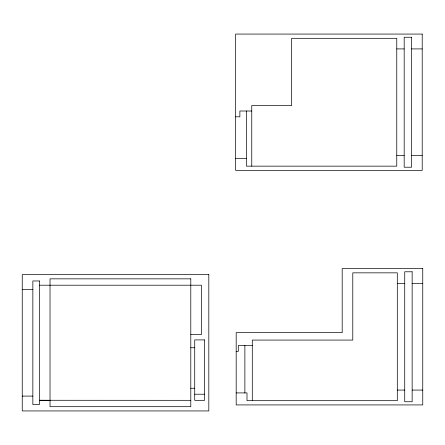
<?xml version="1.0" encoding="UTF-8"?>
<svg xmlns="http://www.w3.org/2000/svg" width="445" height="445" viewBox="0 0 445 445"><rect width="100%" height="100%" fill="white"/><g stroke="black" fill="none" stroke-linecap="round" stroke-linejoin="round"><path stroke-width="0.67" d="M396.762 48.911L404.182 48.911M411.603 48.911L422.205 48.911M251.753 111.011L239.877 111.011L239.877 116.807L235.639 116.807M396.762 155.55L404.182 155.55M411.603 155.55L422.205 155.55M235.639 158.387L246.452 158.387M397.307 283.443L404.728 283.443M412.148 283.443L422.75 283.443M39.421 285.206L201.396 285.206L201.396 334.607L190.794 334.607M22.25 289.45L32.852 289.45M252.298 345.543L238.303 345.543L238.303 351.339L236.184 351.339M190.794 347.745L194.721 347.751M190.794 388.24L194.721 388.24M397.307 390.081L404.728 390.081M412.148 390.081L422.75 390.081M236.184 392.918L246.997 392.918L246.997 400.684L397.307 400.684L397.307 272.841L352.785 272.841L352.785 340.075L252.298 340.075L252.298 400.684M194.721 394.22L204.578 394.22M22.25 396.089L32.852 396.089M190.794 400.328L39.421 400.278L50.024 400.328M251.753 166.152L251.753 105.543L291.675 105.543L291.675 38.315L396.762 38.315L396.762 166.152L246.452 166.152L246.452 111.011M244.878 345.543L244.878 392.918M422.205 34.07L235.639 34.07L235.639 170.391L422.205 170.391L422.205 34.07M411.603 37.252L404.182 37.252L404.182 167.214L411.603 167.214L411.603 37.252M422.75 268.602L342.188 268.602L342.188 332.654L236.184 332.654L236.184 404.922L422.75 404.922L422.75 268.602M412.148 271.784L404.728 271.784L404.728 401.746L412.148 401.746L412.148 271.784M208.816 274.61L22.25 274.61L22.25 410.93L208.816 410.93L208.816 274.61M190.794 278.848L50.024 278.848L50.024 406.685L190.794 406.685L190.794 278.848M39.421 280.967L32.852 280.967L32.852 404.566L39.421 404.566L39.421 280.967M204.578 339.908L194.721 339.908L194.721 400.328L204.578 400.328L204.578 339.908"/></g></svg>
